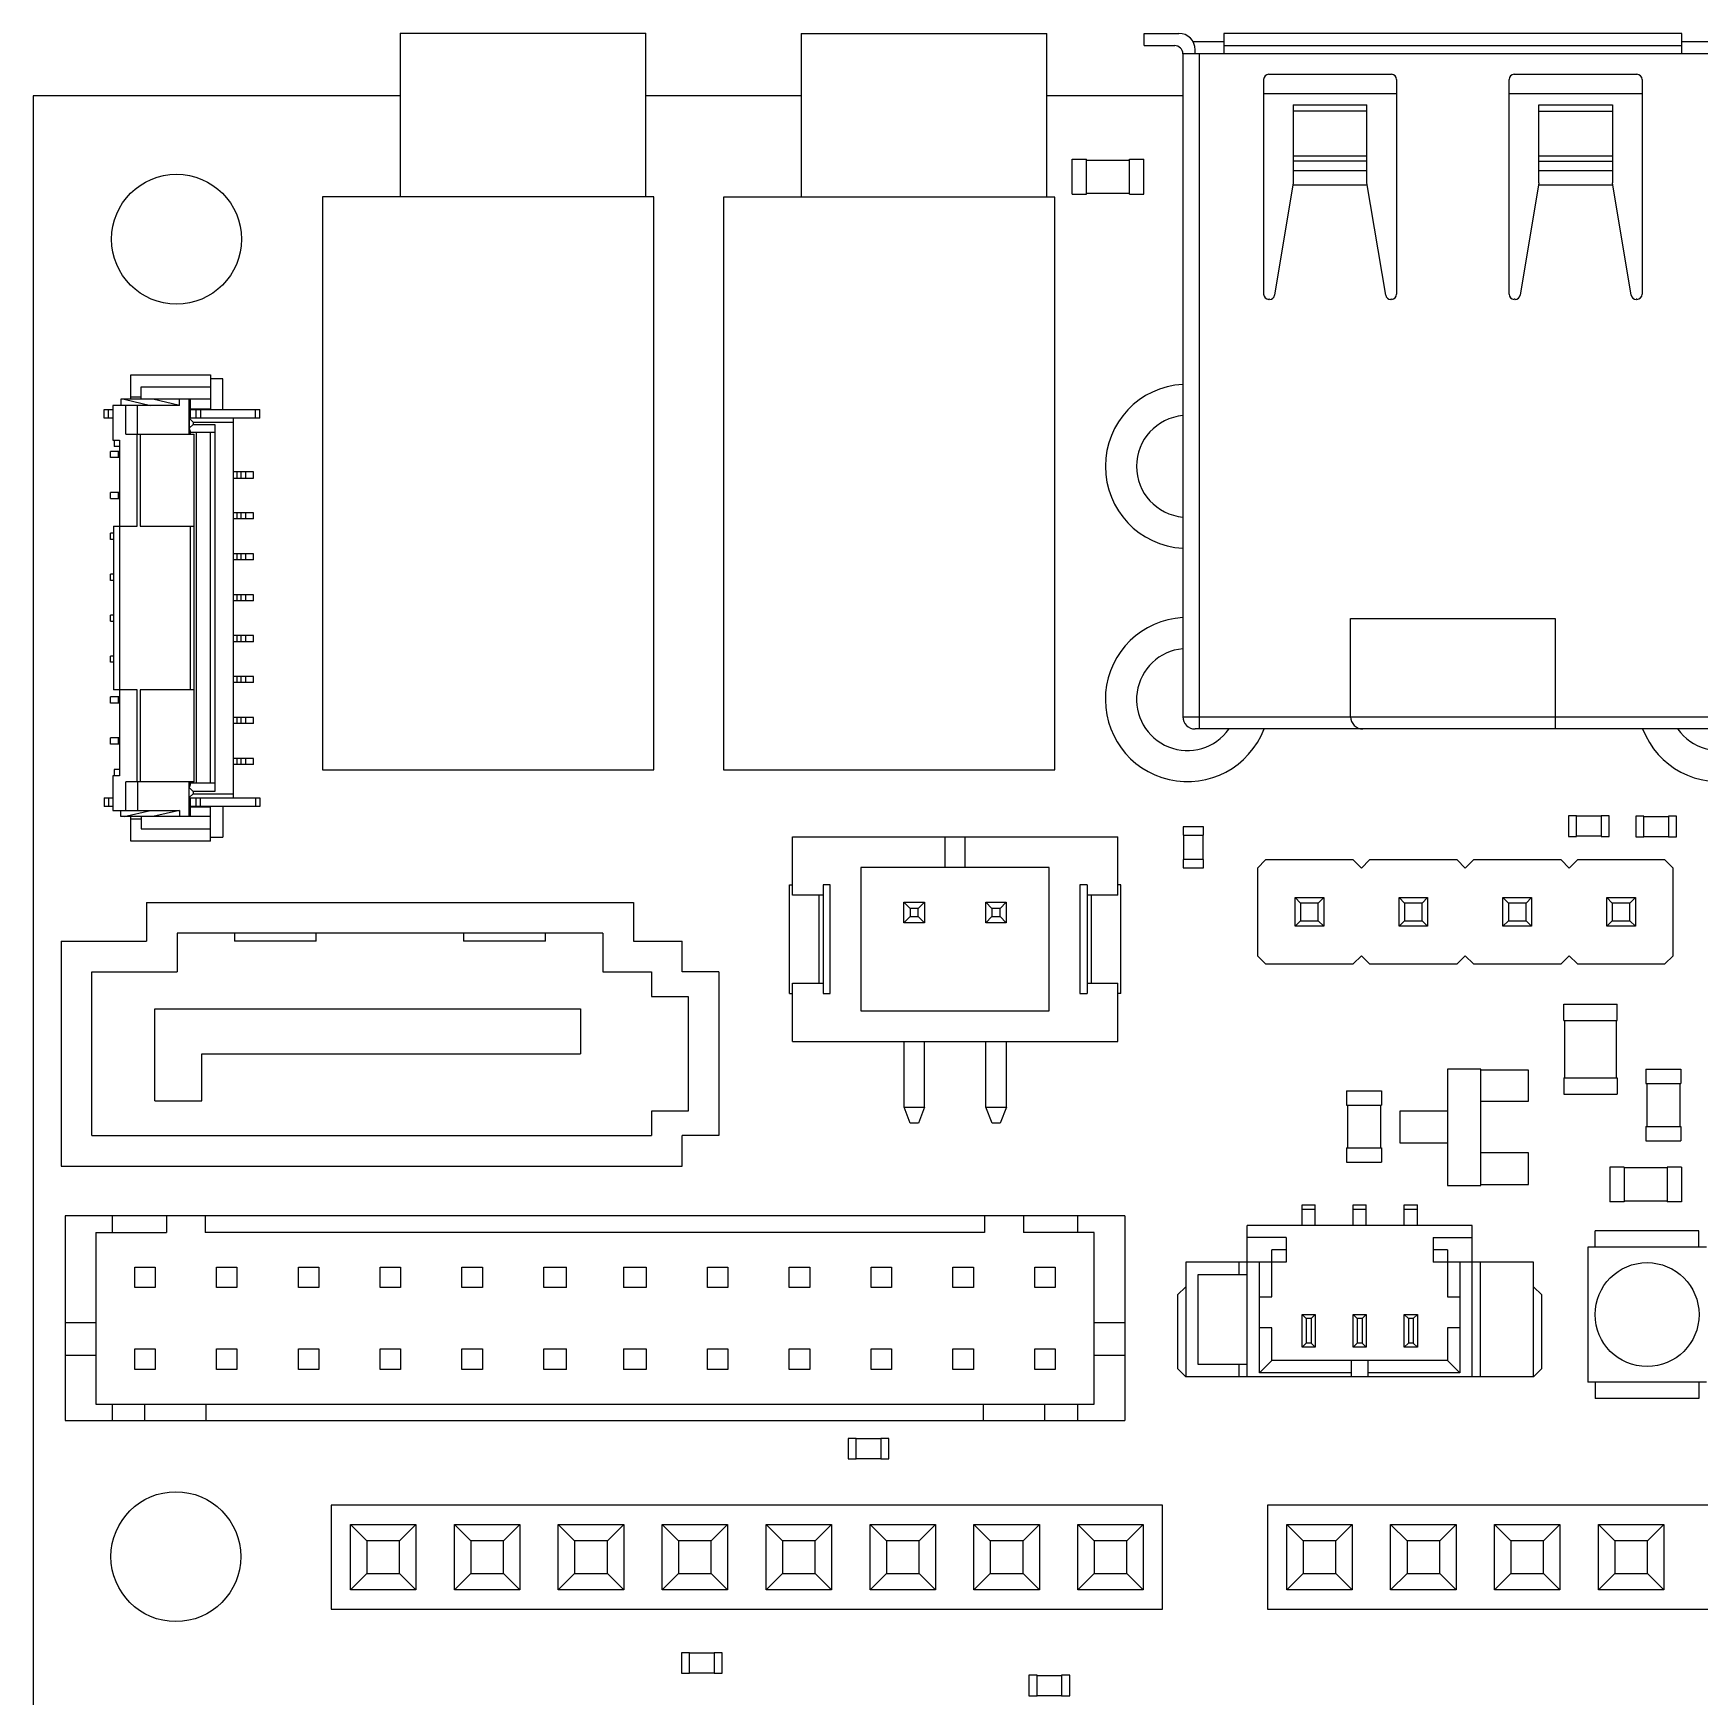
# Model space of a CAD drawing. Extents: x 0 to 723, y 0 to 367.
# Drawn here: x 577.7 to 629.4, y 315.3 to 366.9 of the extents above; entities that cross this region are included whole.
import ezdxf

# ---------------------------------------------------------------- set-up
doc = ezdxf.new("R2010")
doc.units = 0
doc.header["$MEASUREMENT"] = 0
doc.layers.get('0').update_dxf_attribs({"linetype": 'CONTINUOUS'})

msp = doc.modelspace()

# ---------------------------------------------------------------- linework, layer by layer
at = {"linetype": 'CONTINUOUS'}
for p, q in [((589.101, 366.881), (589.101, 361.801)), ((589.101, 366.881), (596.721, 366.881)), ((596.721, 361.801), (596.721, 366.881)), ((601.552, 366.88), (601.552, 361.8)), ((601.552, 366.88), (609.172, 366.88)), ((609.172, 361.8), (609.172, 366.88)), ((612.19, 366.499), (612.19, 366.88)), ((612.19, 366.88), (613.269, 366.88)), ((614.666, 366.88), (614.666, 366.245)), ((628.89, 366.88), (614.666, 366.88)), ((628.89, 366.245), (628.89, 366.88)), ((612.19, 366.499), (613.142, 366.499)), ((630.16, 366.245), (613.396, 366.245)), ((613.396, 366.245), (613.396, 345.671)), ((613.709, 366.626), (614.666, 366.626)), ((613.777, 366.245), (613.777, 366.372)), ((613.904, 366.245), (613.904, 345.29)), ((614.666, 366.499), (628.89, 366.499)), ((628.89, 366.626), (629.848, 366.626)), ((615.905, 358.783), (615.905, 365.451)), ((616.063, 365.61), (619.873, 365.61)), ((620.032, 365.451), (620.032, 358.783)), ((623.525, 358.783), (623.525, 365.451)), ((623.683, 365.61), (627.493, 365.61)), ((627.652, 365.451), (627.652, 358.783)), ((589.101, 364.936), (577.711, 364.936)), ((577.711, 364.936), (577.711, 255.081)), ((601.552, 364.936), (596.721, 364.936)), ((613.396, 364.936), (609.172, 364.936)), ((620.032, 365.001), (615.905, 365.001)), ((627.652, 365.001), (623.525, 365.001)), ((616.825, 364.657), (619.111, 364.657)), ((616.825, 364.657), (616.825, 362.244)), ((619.111, 364.465), (616.825, 364.465)), ((619.111, 362.244), (619.111, 364.657)), ((624.445, 364.657), (626.731, 364.657)), ((624.445, 362.244), (624.445, 364.657)), ((624.445, 364.465), (626.731, 364.465)), ((626.731, 364.657), (626.731, 362.244)), ((609.962, 361.893), (609.962, 362.973)), ((609.962, 362.973), (610.406, 362.973)), ((610.406, 361.893), (610.406, 362.973)), ((610.406, 362.947), (611.74, 362.947)), ((611.74, 361.893), (611.74, 362.973)), ((611.74, 362.973), (612.184, 362.973)), ((612.184, 361.893), (612.184, 362.973)), ((616.825, 363.082), (619.111, 363.082)), ((619.111, 362.908), (616.825, 362.908)), ((624.445, 363.082), (626.731, 363.082)), ((624.445, 362.908), (626.731, 362.908)), ((616.825, 362.244), (616.244, 358.757)), ((619.124, 362.171), (616.813, 362.171)), ((619.111, 362.61), (616.825, 362.61)), ((619.693, 358.757), (619.111, 362.244)), ((624.445, 362.244), (623.864, 358.757)), ((626.744, 362.171), (624.433, 362.171)), ((626.731, 362.61), (624.445, 362.61)), ((627.313, 358.757), (626.731, 362.244)), ((596.975, 361.801), (586.688, 361.801)), ((586.688, 361.801), (586.688, 344.021)), ((596.975, 344.021), (596.975, 361.801)), ((599.139, 361.8), (599.139, 344.02)), ((609.426, 361.8), (599.139, 361.8)), ((609.426, 344.02), (609.426, 361.8)), ((609.962, 361.893), (610.406, 361.893)), ((610.406, 361.919), (611.74, 361.919)), ((611.74, 361.893), (612.184, 361.893)), ((616.088, 358.625), (616.063, 358.625)), ((619.873, 358.625), (619.849, 358.625)), ((623.708, 358.625), (623.683, 358.625)), ((627.493, 358.625), (627.469, 358.625)), ((580.739, 355.523), (580.739, 356.285)), ((580.739, 356.285), (583.216, 356.285)), ((581.057, 355.904), (583.216, 355.904)), ((581.057, 355.523), (581.057, 355.904)), ((583.216, 356.285), (583.216, 355.218)), ((583.597, 356.158), (583.216, 356.158)), ((583.597, 355.205), (583.597, 356.158)), ((580.425, 355.523), (580.425, 355.332)), ((583.216, 355.523), (580.425, 355.523)), ((580.528, 355.523), (581.351, 355.332)), ((581.057, 355.586), (580.739, 355.586)), ((582.244, 355.332), (581.421, 355.523)), ((582.244, 355.332), (582.244, 355.523)), ((582.542, 355.523), (582.542, 354.443)), ((582.59, 354.938), (582.59, 355.523)), ((579.914, 355.205), (580.176, 355.205)), ((579.914, 354.938), (579.914, 355.205)), ((580.176, 354.938), (579.914, 354.938)), ((580.041, 354.938), (580.041, 355.205)), ((580.176, 355.332), (580.176, 354.253)), ((582.244, 355.332), (580.176, 355.332)), ((580.588, 354.443), (580.588, 355.332)), ((580.942, 354.443), (580.942, 355.332)), ((582.549, 354.932), (582.67, 354.811)), ((582.549, 354.932), (582.549, 354.621)), ((584.74, 354.938), (582.553, 354.938)), ((583.216, 355.218), (582.59, 355.218)), ((582.59, 355.205), (584.74, 355.205)), ((582.771, 354.938), (582.771, 355.205)), ((582.898, 355.205), (582.898, 354.938)), ((583.914, 354.938), (583.914, 343.153)), ((584.613, 354.938), (584.613, 355.205)), ((584.74, 354.938), (584.74, 355.205)), ((580.588, 354.443), (582.708, 354.443)), ((580.937, 351.586), (580.937, 354.443)), ((581.032, 354.443), (581.032, 351.586)), ((582.549, 354.621), (582.67, 354.741)), ((582.59, 354.443), (582.59, 354.487)), ((583.343, 354.487), (582.59, 354.487)), ((582.67, 354.811), (582.67, 354.741)), ((582.67, 354.811), (583.914, 354.811)), ((582.67, 354.741), (583.343, 354.741)), ((582.708, 343.648), (582.708, 354.443)), ((582.708, 343.648), (582.708, 354.443)), ((582.771, 354.487), (582.771, 343.604)), ((583.216, 343.604), (583.216, 354.487)), ((583.343, 354.741), (583.343, 343.35)), ((580.382, 353.903), (580.104, 353.903)), ((580.104, 353.713), (580.104, 353.903)), ((580.176, 354.253), (580.382, 354.253)), ((580.219, 354.253), (580.219, 354.062)), ((580.382, 354.062), (580.219, 354.062)), ((580.358, 353.713), (580.358, 353.903)), ((580.382, 354.253), (580.382, 351.586)), ((580.382, 353.713), (580.104, 353.713)), ((584.549, 353.268), (583.914, 353.268)), ((583.914, 353.078), (584.549, 353.078)), ((584.041, 353.078), (584.041, 353.268)), ((584.168, 353.078), (584.168, 353.268)), ((584.295, 353.268), (584.295, 353.078)), ((584.549, 353.078), (584.549, 353.268)), ((580.382, 352.633), (580.104, 352.633)), ((580.104, 352.443), (580.104, 352.633)), ((580.104, 352.443), (580.382, 352.443)), ((580.358, 352.443), (580.358, 352.633)), ((584.549, 351.998), (583.914, 351.998)), ((584.549, 351.808), (583.914, 351.808)), ((584.041, 351.808), (584.041, 351.998)), ((584.168, 351.808), (584.168, 351.998)), ((584.295, 351.998), (584.295, 351.808)), ((584.549, 351.808), (584.549, 351.998)), ((580.104, 351.173), (580.104, 351.363)), ((580.196, 351.363), (580.104, 351.363)), ((580.196, 351.586), (580.937, 351.586)), ((580.196, 351.586), (580.196, 346.506)), ((580.395, 346.506), (580.395, 351.586)), ((581.032, 351.586), (582.708, 351.586)), ((582.58, 351.586), (582.58, 346.506)), ((582.708, 346.506), (582.708, 351.586)), ((582.708, 346.506), (582.708, 351.586)), ((580.196, 351.173), (580.104, 351.173)), ((584.549, 350.728), (583.914, 350.728)), ((584.041, 350.538), (584.041, 350.728)), ((584.168, 350.538), (584.168, 350.728)), ((584.295, 350.728), (584.295, 350.538)), ((584.549, 350.538), (584.549, 350.728)), ((584.549, 350.538), (583.914, 350.538)), ((580.104, 349.903), (580.104, 350.093)), ((580.196, 350.093), (580.104, 350.093)), ((580.196, 349.903), (580.104, 349.903)), ((584.549, 349.458), (583.914, 349.458)), ((584.549, 349.268), (583.914, 349.268)), ((584.041, 349.268), (584.041, 349.458)), ((584.168, 349.268), (584.168, 349.458)), ((584.295, 349.458), (584.295, 349.268)), ((584.549, 349.268), (584.549, 349.458)), ((580.104, 348.633), (580.104, 348.823)), ((580.196, 348.823), (580.104, 348.823)), ((618.603, 348.719), (624.953, 348.719)), ((618.603, 345.671), (618.603, 348.719)), ((624.953, 348.719), (624.953, 345.29)), ((580.104, 348.633), (580.196, 348.633)), ((584.549, 348.188), (583.914, 348.188)), ((584.041, 347.998), (584.041, 348.188)), ((584.168, 347.998), (584.168, 348.188)), ((584.295, 348.188), (584.295, 347.998)), ((584.549, 347.998), (584.549, 348.188)), ((584.549, 347.998), (583.914, 347.998)), ((580.104, 347.363), (580.104, 347.553)), ((580.196, 347.553), (580.104, 347.553)), ((580.196, 347.363), (580.104, 347.363)), ((584.549, 346.918), (583.914, 346.918)), ((584.549, 346.728), (583.914, 346.728)), ((584.041, 346.728), (584.041, 346.918)), ((584.168, 346.728), (584.168, 346.918)), ((584.295, 346.918), (584.295, 346.728)), ((584.549, 346.728), (584.549, 346.918)), ((580.382, 346.283), (580.104, 346.283)), ((580.104, 346.093), (580.104, 346.283)), ((580.382, 346.093), (580.104, 346.093)), ((580.937, 346.506), (580.196, 346.506)), ((580.358, 346.093), (580.358, 346.283)), ((580.382, 346.506), (580.382, 343.839)), ((580.937, 343.648), (580.937, 346.506)), ((581.032, 346.506), (581.032, 343.648)), ((582.708, 346.506), (581.032, 346.506)), ((584.549, 345.648), (583.914, 345.648)), ((584.041, 345.458), (584.041, 345.648)), ((584.168, 345.458), (584.168, 345.648)), ((584.295, 345.648), (584.295, 345.458)), ((584.549, 345.458), (584.549, 345.648)), ((613.396, 345.671), (630.16, 345.671)), ((584.549, 345.458), (583.914, 345.458)), ((629.779, 345.29), (613.777, 345.29)), ((580.382, 345.013), (580.104, 345.013)), ((580.104, 344.823), (580.104, 345.013)), ((580.382, 344.823), (580.104, 344.823)), ((580.358, 344.823), (580.358, 345.013)), ((580.219, 344.029), (580.219, 343.839)), ((580.382, 344.029), (580.219, 344.029)), ((584.549, 344.378), (583.914, 344.378)), ((584.549, 344.188), (583.914, 344.188)), ((584.041, 344.188), (584.041, 344.378)), ((584.168, 344.188), (584.168, 344.378)), ((584.295, 344.378), (584.295, 344.188)), ((584.549, 344.188), (584.549, 344.378)), ((586.688, 344.021), (596.975, 344.021)), ((591.412, 344.021), (592.251, 344.021)), ((599.139, 344.02), (609.426, 344.02)), ((603.867, 344.02), (604.698, 344.02)), ((580.176, 343.839), (580.176, 342.759)), ((580.382, 343.839), (580.176, 343.839)), ((582.708, 343.648), (580.588, 343.648)), ((580.588, 342.759), (580.588, 343.648)), ((580.942, 343.648), (580.942, 342.759)), ((582.542, 343.648), (582.542, 342.569)), ((582.59, 343.604), (582.59, 343.648)), ((583.343, 343.604), (582.59, 343.604)), ((579.914, 343.153), (579.914, 342.886)), ((579.914, 343.153), (580.176, 343.153)), ((580.041, 343.153), (580.041, 342.886)), ((582.549, 343.47), (582.67, 343.35)), ((582.549, 343.159), (582.549, 343.47)), ((582.549, 343.159), (582.67, 343.28)), ((582.553, 343.153), (584.74, 343.153)), ((582.59, 342.569), (582.59, 343.153)), ((583.343, 343.35), (582.67, 343.35)), ((582.67, 343.35), (582.67, 343.28)), ((582.67, 343.28), (583.914, 343.28)), ((582.771, 342.886), (582.771, 343.153)), ((582.898, 342.886), (582.898, 343.153)), ((584.613, 343.153), (584.613, 342.886)), ((584.74, 343.153), (584.74, 342.886)), ((580.176, 342.886), (579.914, 342.886)), ((580.176, 342.759), (582.244, 342.759)), ((580.425, 342.569), (580.425, 342.759)), ((583.216, 342.569), (580.425, 342.569)), ((580.528, 342.569), (581.351, 342.759)), ((580.739, 341.807), (580.739, 342.569)), ((580.739, 342.505), (581.057, 342.505)), ((581.057, 342.569), (581.057, 342.188)), ((582.244, 342.759), (581.421, 342.569)), ((582.244, 342.759), (582.244, 342.569)), ((584.74, 342.886), (582.59, 342.886)), ((582.59, 342.873), (583.216, 342.873)), ((583.216, 341.807), (583.216, 342.873)), ((583.597, 342.886), (583.597, 341.934)), ((625.617, 342.592), (625.363, 342.592)), ((625.363, 342.592), (625.363, 341.957)), ((625.617, 341.957), (625.617, 342.592)), ((626.379, 342.58), (625.617, 342.58)), ((626.379, 342.592), (626.379, 341.957)), ((626.633, 342.592), (626.379, 342.592)), ((626.633, 341.957), (626.633, 342.592)), ((627.709, 342.579), (627.455, 342.579)), ((627.455, 342.579), (627.455, 341.944)), ((627.709, 341.944), (627.709, 342.579)), ((628.471, 342.566), (627.709, 342.566)), ((628.471, 342.579), (628.471, 341.944)), ((628.725, 342.579), (628.471, 342.579)), ((628.725, 341.944), (628.725, 342.579)), ((581.057, 342.188), (583.216, 342.188)), ((583.216, 341.934), (583.597, 341.934)), ((601.277, 341.942), (611.373, 341.942)), ((601.277, 340.132), (601.277, 341.942)), ((606.007, 341.942), (606.007, 340.99)), ((606.642, 340.99), (606.642, 341.942)), ((611.373, 340.132), (611.373, 341.942)), ((613.404, 342.25), (613.404, 341.996)), ((614.039, 342.25), (613.404, 342.25)), ((613.404, 341.996), (614.039, 341.996)), ((613.417, 341.996), (613.417, 341.234)), ((614.026, 341.234), (614.026, 341.996)), ((614.039, 341.996), (614.039, 342.25)), ((625.363, 341.957), (625.617, 341.957)), ((625.617, 341.97), (626.379, 341.97)), ((626.379, 341.957), (626.633, 341.957)), ((627.455, 341.944), (627.709, 341.944)), ((627.709, 341.956), (628.471, 341.956)), ((628.471, 341.944), (628.725, 341.944)), ((583.216, 341.807), (580.739, 341.807)), ((603.404, 340.99), (603.404, 336.545)), ((609.246, 340.99), (603.404, 340.99)), ((609.246, 336.545), (609.246, 340.99)), ((614.039, 341.234), (613.404, 341.234)), ((613.404, 341.234), (613.404, 340.98)), ((613.404, 340.98), (614.039, 340.98)), ((614.039, 340.98), (614.039, 341.234)), ((615.965, 341.226), (615.711, 340.972)), ((615.711, 340.972), (615.711, 338.254)), ((618.683, 341.226), (615.965, 341.226)), ((618.937, 340.972), (618.683, 341.226)), ((619.191, 341.226), (618.937, 340.972)), ((621.909, 341.226), (619.191, 341.226)), ((622.163, 340.972), (621.909, 341.226)), ((622.417, 341.226), (622.163, 340.972)), ((625.135, 341.226), (622.417, 341.226)), ((625.389, 340.972), (625.135, 341.226)), ((625.643, 341.226), (625.389, 340.972)), ((628.361, 341.226), (625.643, 341.226)), ((628.615, 340.972), (628.361, 341.226)), ((628.615, 338.254), (628.615, 340.972)), ((601.181, 337.084), (601.181, 340.45)), ((601.181, 340.45), (601.277, 340.45)), ((602.451, 340.45), (602.229, 340.45)), ((602.229, 340.45), (602.229, 337.084)), ((602.451, 337.084), (602.451, 340.45)), ((610.421, 340.45), (610.198, 340.45)), ((610.198, 340.45), (610.198, 337.084)), ((610.421, 340.45), (610.421, 337.084)), ((611.468, 340.45), (611.373, 340.45)), ((611.468, 337.084), (611.468, 340.45)), ((581.225, 339.909), (581.225, 338.702)), ((581.225, 339.909), (596.338, 339.909)), ((596.338, 339.909), (596.338, 338.702)), ((602.229, 340.132), (601.277, 340.132)), ((602.102, 337.402), (602.102, 340.132)), ((604.737, 339.275), (604.737, 339.91)), ((604.737, 339.91), (604.928, 339.72)), ((604.737, 339.91), (605.372, 339.91)), ((605.182, 339.72), (605.372, 339.91)), ((605.372, 339.91), (605.372, 339.275)), ((607.277, 339.275), (607.277, 339.91)), ((607.277, 339.91), (607.468, 339.72)), ((607.277, 339.91), (607.912, 339.91)), ((607.722, 339.72), (607.912, 339.91)), ((607.912, 339.91), (607.912, 339.275)), ((611.373, 340.132), (610.421, 340.132)), ((610.548, 340.132), (610.548, 337.402)), ((616.88, 339.169), (616.88, 340.058)), ((616.88, 340.058), (617.05, 339.888)), ((616.88, 340.058), (617.769, 340.058)), ((617.05, 339.888), (617.05, 339.339)), ((617.599, 339.888), (617.05, 339.888)), ((617.769, 340.058), (617.599, 339.888)), ((617.599, 339.339), (617.599, 339.888)), ((617.769, 340.058), (617.769, 339.169)), ((620.106, 340.058), (620.995, 340.058)), ((620.106, 340.058), (620.276, 339.888)), ((620.106, 339.169), (620.106, 340.058)), ((620.824, 339.888), (620.276, 339.888)), ((620.276, 339.888), (620.276, 339.339)), ((620.995, 340.058), (620.824, 339.888)), ((620.824, 339.339), (620.824, 339.888)), ((620.995, 340.058), (620.995, 339.169)), ((623.331, 339.169), (623.331, 340.058)), ((623.331, 340.058), (623.502, 339.888)), ((623.331, 340.058), (624.22, 340.058)), ((623.502, 339.888), (623.502, 339.339)), ((624.05, 339.888), (623.502, 339.888)), ((624.22, 340.058), (624.05, 339.888)), ((624.05, 339.339), (624.05, 339.888)), ((624.22, 340.058), (624.22, 339.169)), ((626.557, 340.058), (627.446, 340.058)), ((626.557, 340.058), (626.727, 339.888)), ((626.557, 339.169), (626.557, 340.058)), ((627.276, 339.888), (626.727, 339.888)), ((626.727, 339.888), (626.727, 339.339)), ((627.446, 340.058), (627.276, 339.888)), ((627.276, 339.339), (627.276, 339.888)), ((627.446, 340.058), (627.446, 339.169)), ((604.737, 339.275), (604.928, 339.466)), ((604.928, 339.72), (604.928, 339.466)), ((605.182, 339.72), (604.928, 339.72)), ((604.928, 339.466), (605.182, 339.466)), ((605.182, 339.466), (605.182, 339.72)), ((605.182, 339.466), (605.372, 339.275)), ((607.277, 339.275), (607.468, 339.466)), ((607.468, 339.72), (607.468, 339.466)), ((607.722, 339.72), (607.468, 339.72)), ((607.468, 339.466), (607.722, 339.466)), ((607.722, 339.466), (607.722, 339.72)), ((607.722, 339.466), (607.912, 339.275)), ((617.05, 339.339), (616.88, 339.169)), ((617.05, 339.339), (617.599, 339.339)), ((617.599, 339.339), (617.769, 339.169)), ((620.276, 339.339), (620.106, 339.169)), ((620.276, 339.339), (620.824, 339.339)), ((620.824, 339.339), (620.995, 339.169)), ((623.502, 339.339), (623.331, 339.169)), ((623.502, 339.339), (624.05, 339.339)), ((624.05, 339.339), (624.22, 339.169)), ((626.727, 339.339), (626.557, 339.169)), ((626.727, 339.339), (627.276, 339.339)), ((627.276, 339.339), (627.446, 339.169)), ((595.386, 338.956), (582.178, 338.956)), ((582.178, 338.956), (582.178, 337.75)), ((583.956, 338.956), (583.956, 338.702)), ((586.496, 338.702), (586.496, 338.956)), ((591.068, 338.956), (591.068, 338.702)), ((593.608, 338.702), (593.608, 338.956)), ((595.386, 338.956), (595.386, 337.75)), ((605.372, 339.275), (604.737, 339.275)), ((607.912, 339.275), (607.277, 339.275)), ((617.769, 339.169), (616.88, 339.169)), ((620.995, 339.169), (620.106, 339.169)), ((624.22, 339.169), (623.331, 339.169)), ((627.446, 339.169), (626.557, 339.169)), ((578.571, 338.702), (578.571, 331.717)), ((578.571, 338.702), (581.225, 338.702)), ((586.496, 338.702), (583.956, 338.702)), ((593.608, 338.702), (591.068, 338.702)), ((596.338, 338.702), (597.85, 338.702)), ((597.85, 337.75), (597.85, 338.702)), ((615.711, 338.254), (615.965, 338)), ((615.965, 338), (618.683, 338)), ((618.683, 338), (618.937, 338.254)), ((618.937, 338.254), (619.191, 338)), ((619.191, 338), (621.909, 338)), ((621.909, 338), (622.163, 338.254)), ((622.163, 338.254), (622.417, 338)), ((622.417, 338), (625.135, 338)), ((625.135, 338), (625.389, 338.254)), ((625.389, 338.254), (625.643, 338)), ((625.643, 338), (628.361, 338)), ((628.361, 338), (628.615, 338.254)), ((579.524, 337.75), (582.178, 337.75)), ((579.524, 332.67), (579.524, 337.75)), ((595.386, 337.75), (596.897, 337.75)), ((596.897, 337.75), (596.897, 336.988)), ((598.993, 337.75), (597.85, 337.75)), ((598.993, 337.75), (598.993, 332.67)), ((601.277, 335.592), (601.277, 337.402)), ((601.277, 337.402), (602.229, 337.402)), ((610.421, 337.402), (611.373, 337.402)), ((611.373, 335.592), (611.373, 337.402)), ((596.897, 336.988), (598.04, 336.988)), ((598.04, 336.988), (598.04, 333.432)), ((601.181, 337.084), (601.277, 337.084)), ((602.229, 337.084), (602.451, 337.084)), ((610.198, 337.084), (610.421, 337.084)), ((611.468, 337.084), (611.373, 337.084)), ((625.222, 336.241), (625.222, 336.749)), ((625.222, 336.749), (626.873, 336.749)), ((626.873, 336.241), (626.873, 336.749)), ((581.479, 333.749), (581.479, 336.607)), ((581.479, 336.607), (594.7, 336.607)), ((594.7, 336.607), (594.7, 335.21)), ((603.404, 336.545), (609.246, 336.545)), ((625.222, 336.241), (626.873, 336.241)), ((625.248, 336.241), (625.248, 334.463)), ((626.848, 336.241), (626.848, 334.463)), ((582.94, 335.21), (594.7, 335.21)), ((582.94, 333.749), (582.94, 335.21)), ((601.277, 335.592), (611.373, 335.592)), ((604.744, 333.548), (604.744, 335.592)), ((605.379, 333.548), (605.379, 335.592)), ((607.284, 333.548), (607.284, 335.592)), ((607.919, 333.548), (607.919, 335.592)), ((621.614, 334.734), (621.614, 331.121)), ((622.646, 334.734), (621.614, 334.734)), ((622.646, 331.121), (622.646, 334.734)), ((624.13, 334.702), (622.646, 334.702)), ((624.13, 333.734), (624.13, 334.702)), ((627.773, 334.731), (627.773, 334.286)), ((627.773, 334.731), (628.852, 334.731)), ((628.852, 334.731), (628.852, 334.286)), ((625.222, 334.463), (626.873, 334.463)), ((625.222, 334.463), (625.222, 333.955)), ((626.873, 334.463), (626.873, 333.955)), ((627.773, 334.286), (628.852, 334.286)), ((627.798, 334.286), (627.798, 332.953)), ((628.827, 334.286), (628.827, 332.953)), ((581.479, 333.749), (582.94, 333.749)), ((618.48, 334.064), (618.48, 333.619)), ((618.48, 334.064), (619.56, 334.064)), ((619.56, 334.064), (619.56, 333.619)), ((622.646, 333.734), (624.13, 333.734)), ((625.222, 333.955), (626.873, 333.955)), ((596.897, 333.432), (596.897, 332.67)), ((598.04, 333.432), (596.897, 333.432)), ((604.744, 333.548), (605.379, 333.548)), ((604.934, 333.052), (604.744, 333.548)), ((605.379, 333.548), (605.188, 333.052)), ((607.284, 333.548), (607.919, 333.548)), ((607.474, 333.052), (607.284, 333.548)), ((607.919, 333.548), (607.728, 333.052)), ((618.48, 333.619), (619.56, 333.619)), ((618.506, 333.619), (618.506, 332.286)), ((619.534, 333.619), (619.534, 332.286)), ((621.614, 333.428), (620.13, 333.428)), ((620.13, 333.428), (620.13, 332.444)), ((579.524, 332.67), (596.897, 332.67)), ((598.993, 332.67), (597.85, 332.67)), ((597.85, 331.717), (597.85, 332.67)), ((605.188, 333.052), (604.934, 333.052)), ((607.728, 333.052), (607.474, 333.052)), ((627.773, 332.953), (627.773, 332.508)), ((627.773, 332.953), (628.852, 332.953)), ((628.852, 332.953), (628.852, 332.508)), ((618.48, 332.286), (619.56, 332.286)), ((618.48, 332.286), (618.48, 331.841)), ((619.56, 332.286), (619.56, 331.841)), ((620.13, 332.444), (621.614, 332.444)), ((624.13, 332.136), (622.646, 332.136)), ((624.13, 331.153), (624.13, 332.136)), ((627.773, 332.508), (628.852, 332.508)), ((578.571, 331.717), (597.85, 331.717)), ((618.48, 331.841), (619.56, 331.841)), ((626.655, 331.692), (626.655, 330.612)), ((627.099, 331.692), (626.655, 331.692)), ((627.099, 331.692), (627.099, 330.612)), ((628.433, 331.667), (627.099, 331.667)), ((628.877, 331.692), (628.433, 331.692)), ((628.433, 331.692), (628.433, 330.612)), ((628.877, 331.692), (628.877, 330.612)), ((621.614, 331.121), (622.646, 331.121)), ((622.646, 331.153), (624.13, 331.153)), ((627.099, 330.612), (626.655, 330.612)), ((628.433, 330.638), (627.099, 330.638)), ((628.877, 330.612), (628.433, 330.612)), ((578.699, 330.175), (578.699, 323.825)), ((611.592, 330.175), (578.699, 330.175)), ((580.16, 330.175), (580.16, 329.667)), ((581.843, 330.175), (581.843, 329.667)), ((583.049, 330.175), (583.049, 329.667)), ((607.243, 330.175), (607.243, 329.667)), ((608.449, 330.175), (608.449, 329.667)), ((610.132, 329.667), (610.132, 330.175)), ((611.592, 330.175), (611.592, 323.825)), ((617.095, 329.883), (617.095, 330.518)), ((617.095, 330.518), (617.501, 330.518)), ((617.095, 330.391), (617.501, 330.391)), ((617.501, 329.883), (617.501, 330.518)), ((618.682, 329.883), (618.682, 330.518)), ((618.682, 330.518), (619.088, 330.518)), ((618.682, 330.391), (619.088, 330.391)), ((619.088, 329.883), (619.088, 330.518)), ((620.27, 329.883), (620.27, 330.518)), ((620.27, 330.518), (620.676, 330.518)), ((620.27, 330.391), (620.676, 330.391)), ((620.676, 329.883), (620.676, 330.518)), ((579.652, 329.667), (581.843, 329.667)), ((579.652, 329.667), (579.652, 324.333)), ((607.243, 329.667), (583.049, 329.667)), ((610.64, 329.667), (608.449, 329.667)), ((610.64, 324.333), (610.64, 329.667)), ((615.393, 325.184), (615.393, 329.883)), ((622.378, 329.883), (615.393, 329.883)), ((622.378, 325.184), (622.378, 329.883)), ((629.417, 329.718), (626.191, 329.718)), ((626.191, 329.21), (626.191, 329.718)), ((629.417, 329.21), (629.417, 329.718)), ((616.599, 329.502), (615.393, 329.502)), ((616.155, 327.661), (616.155, 329.121)), ((616.599, 329.121), (616.155, 329.121)), ((616.599, 329.502), (616.599, 328.74)), ((621.171, 329.502), (621.171, 328.74)), ((621.171, 329.502), (622.378, 329.502)), ((621.616, 329.121), (621.171, 329.121)), ((621.616, 329.121), (621.616, 327.661)), ((625.963, 329.21), (625.963, 325.019)), ((629.646, 329.21), (625.963, 329.21)), ((580.858, 327.952), (580.858, 328.587)), ((580.858, 328.587), (581.493, 328.587)), ((581.493, 328.587), (581.493, 327.952)), ((583.398, 328.587), (584.033, 328.587)), ((583.398, 327.952), (583.398, 328.587)), ((584.033, 328.587), (584.033, 327.952)), ((585.938, 328.587), (586.573, 328.587)), ((585.938, 327.952), (585.938, 328.587)), ((586.573, 328.587), (586.573, 327.952)), ((588.478, 327.952), (588.478, 328.587)), ((588.478, 328.587), (589.113, 328.587)), ((589.113, 328.587), (589.113, 327.952)), ((591.018, 327.952), (591.018, 328.587)), ((591.018, 328.587), (591.653, 328.587)), ((591.653, 328.587), (591.653, 327.952)), ((593.558, 328.587), (594.26, 328.587)), ((593.558, 327.952), (593.558, 328.587)), ((594.26, 327.952), (594.26, 328.587)), ((596.032, 328.587), (596.032, 327.952)), ((596.032, 328.587), (596.733, 328.587)), ((596.733, 328.587), (596.733, 327.952)), ((598.638, 328.587), (599.273, 328.587)), ((598.638, 327.952), (598.638, 328.587)), ((599.273, 328.587), (599.273, 327.952)), ((601.178, 327.952), (601.178, 328.587)), ((601.178, 328.587), (601.813, 328.587)), ((601.813, 328.587), (601.813, 327.952)), ((603.718, 328.587), (604.353, 328.587)), ((603.718, 327.952), (603.718, 328.587)), ((604.353, 328.587), (604.353, 327.952)), ((606.258, 328.587), (606.893, 328.587)), ((606.258, 327.952), (606.258, 328.587)), ((606.893, 328.587), (606.893, 327.952)), ((608.798, 328.587), (609.433, 328.587)), ((608.798, 327.952), (608.798, 328.587)), ((609.433, 328.587), (609.433, 327.952)), ((616.599, 328.74), (613.488, 328.74)), ((613.488, 328.74), (613.488, 325.184)), ((615.139, 328.359), (615.139, 328.74)), ((615.774, 325.311), (615.774, 328.74)), ((624.283, 328.74), (621.171, 328.74)), ((621.997, 328.74), (621.997, 325.311)), ((622.632, 325.184), (622.632, 328.74)), ((624.283, 325.184), (624.283, 328.74)), ((613.234, 327.724), (613.488, 327.978)), ((613.869, 328.359), (615.393, 328.359)), ((613.869, 325.565), (613.869, 328.359)), ((624.283, 327.978), (624.537, 327.724)), ((581.493, 327.952), (580.858, 327.952)), ((584.033, 327.952), (583.398, 327.952)), ((586.573, 327.952), (585.938, 327.952)), ((589.113, 327.952), (588.478, 327.952)), ((591.653, 327.952), (591.018, 327.952)), ((594.26, 327.952), (593.558, 327.952)), ((596.733, 327.952), (596.032, 327.952)), ((599.273, 327.952), (598.638, 327.952)), ((601.813, 327.952), (601.178, 327.952)), ((604.353, 327.952), (603.718, 327.952)), ((606.893, 327.952), (606.258, 327.952)), ((609.433, 327.952), (608.798, 327.952)), ((613.234, 327.724), (613.234, 325.438)), ((615.774, 327.661), (616.155, 327.661)), ((621.616, 327.661), (621.997, 327.661)), ((624.537, 325.438), (624.537, 327.724)), ((617.095, 326.105), (617.095, 327.121)), ((617.095, 327.121), (617.222, 326.994)), ((617.095, 327.121), (617.501, 327.121)), ((617.222, 326.994), (617.222, 326.232)), ((617.374, 326.994), (617.222, 326.994)), ((617.501, 327.121), (617.374, 326.994)), ((617.374, 326.994), (617.374, 326.232)), ((617.501, 327.121), (617.501, 326.105)), ((618.682, 327.121), (618.809, 326.994)), ((618.682, 327.121), (619.088, 327.121)), ((618.682, 326.105), (618.682, 327.121)), ((618.809, 326.994), (618.809, 326.232)), ((618.961, 326.994), (618.809, 326.994)), ((619.088, 327.121), (618.961, 326.994)), ((618.961, 326.994), (618.961, 326.232)), ((619.088, 327.121), (619.088, 326.105)), ((620.27, 327.121), (620.397, 326.994)), ((620.27, 327.121), (620.676, 327.121)), ((620.27, 326.105), (620.27, 327.121)), ((620.549, 326.994), (620.397, 326.994)), ((620.397, 326.994), (620.397, 326.232)), ((620.676, 327.121), (620.549, 326.994)), ((620.549, 326.994), (620.549, 326.232)), ((620.676, 327.121), (620.676, 326.105)), ((578.699, 326.873), (579.652, 326.873)), ((610.64, 326.873), (611.592, 326.873)), ((616.155, 326.708), (615.774, 326.708)), ((616.155, 325.692), (616.155, 326.708)), ((621.616, 326.708), (621.616, 325.692)), ((621.997, 326.708), (621.616, 326.708)), ((580.858, 326.047), (581.493, 326.047)), ((580.858, 325.412), (580.858, 326.047)), ((581.493, 326.047), (581.493, 325.412)), ((583.398, 325.412), (583.398, 326.047)), ((583.398, 326.047), (584.033, 326.047)), ((584.033, 326.047), (584.033, 325.412)), ((585.938, 325.412), (585.938, 326.047)), ((585.938, 326.047), (586.573, 326.047)), ((586.573, 326.047), (586.573, 325.412)), ((588.478, 325.412), (588.478, 326.047)), ((588.478, 326.047), (589.113, 326.047)), ((589.113, 326.047), (589.113, 325.412)), ((591.018, 325.412), (591.018, 326.047)), ((591.018, 326.047), (591.653, 326.047)), ((591.653, 326.047), (591.653, 325.412)), ((593.558, 325.412), (593.558, 326.047)), ((593.558, 326.047), (594.26, 326.047)), ((594.26, 325.412), (594.26, 326.047)), ((596.032, 326.047), (596.032, 325.412)), ((596.032, 326.047), (596.733, 326.047)), ((596.733, 326.047), (596.733, 325.412)), ((598.638, 325.412), (598.638, 326.047)), ((598.638, 326.047), (599.273, 326.047)), ((599.273, 326.047), (599.273, 325.412)), ((601.178, 325.412), (601.178, 326.047)), ((601.178, 326.047), (601.813, 326.047)), ((601.813, 326.047), (601.813, 325.412)), ((603.718, 325.412), (603.718, 326.047)), ((603.718, 326.047), (604.353, 326.047)), ((604.353, 326.047), (604.353, 325.412)), ((606.258, 325.412), (606.258, 326.047)), ((606.258, 326.047), (606.893, 326.047)), ((606.893, 326.047), (606.893, 325.412)), ((608.798, 325.412), (608.798, 326.047)), ((608.798, 326.047), (609.433, 326.047)), ((609.433, 326.047), (609.433, 325.412)), ((617.222, 326.232), (617.095, 326.105)), ((617.501, 326.105), (617.095, 326.105)), ((617.374, 326.232), (617.222, 326.232)), ((617.374, 326.232), (617.501, 326.105)), ((618.809, 326.232), (618.682, 326.105)), ((619.088, 326.105), (618.682, 326.105)), ((618.961, 326.232), (618.809, 326.232)), ((618.961, 326.232), (619.088, 326.105)), ((620.397, 326.232), (620.27, 326.105)), ((620.676, 326.105), (620.27, 326.105)), ((620.549, 326.232), (620.397, 326.232)), ((620.549, 326.232), (620.676, 326.105)), ((578.699, 325.857), (579.652, 325.857)), ((581.493, 325.412), (580.858, 325.412)), ((584.033, 325.412), (583.398, 325.412)), ((586.573, 325.412), (585.938, 325.412)), ((589.113, 325.412), (588.478, 325.412)), ((591.653, 325.412), (591.018, 325.412)), ((594.26, 325.412), (593.558, 325.412)), ((596.733, 325.412), (596.032, 325.412)), ((599.273, 325.412), (598.638, 325.412)), ((601.813, 325.412), (601.178, 325.412)), ((604.353, 325.412), (603.718, 325.412)), ((606.893, 325.412), (606.258, 325.412)), ((609.433, 325.412), (608.798, 325.412)), ((610.64, 325.857), (611.592, 325.857)), ((613.234, 325.438), (613.488, 325.184)), ((615.393, 325.565), (613.869, 325.565)), ((615.139, 325.184), (615.139, 325.565)), ((615.774, 325.311), (616.155, 325.692)), ((621.616, 325.692), (616.155, 325.692)), ((618.631, 325.184), (618.631, 325.692)), ((619.139, 325.692), (619.139, 325.184)), ((621.997, 325.311), (621.616, 325.692)), ((624.283, 325.184), (624.537, 325.438)), ((624.283, 325.184), (613.488, 325.184)), ((618.631, 325.311), (615.774, 325.311)), ((621.997, 325.311), (619.139, 325.311)), ((629.646, 325.019), (625.963, 325.019)), ((626.191, 325.019), (626.191, 324.511)), ((629.417, 325.019), (629.417, 324.511)), ((629.417, 324.511), (626.191, 324.511)), ((578.699, 323.825), (611.592, 323.825)), ((579.652, 324.333), (610.64, 324.333)), ((580.16, 324.333), (580.16, 323.825)), ((581.176, 323.825), (581.176, 324.333)), ((583.081, 323.825), (583.081, 324.333)), ((607.211, 323.825), (607.211, 324.333)), ((609.116, 323.825), (609.116, 324.333)), ((610.132, 323.825), (610.132, 324.333)), ((603.001, 323.273), (603.001, 322.638)), ((603.255, 323.273), (603.001, 323.273)), ((603.255, 322.638), (603.255, 323.273)), ((604.017, 323.26), (603.255, 323.26)), ((604.017, 323.273), (604.017, 322.638)), ((604.271, 323.273), (604.017, 323.273)), ((604.271, 322.638), (604.271, 323.273)), ((603.001, 322.638), (603.255, 322.638)), ((603.255, 322.651), (604.017, 322.651)), ((604.017, 322.638), (604.271, 322.638)), ((586.959, 321.198), (586.959, 317.972)), ((612.765, 321.198), (586.959, 321.198)), ((612.765, 317.972), (612.765, 321.198)), ((641.829, 321.198), (616.023, 321.198)), ((616.023, 321.198), (616.023, 317.972)), ((587.556, 320.601), (589.588, 320.601)), ((587.556, 318.569), (587.556, 320.601)), ((587.556, 320.601), (588.064, 320.093)), ((589.08, 320.093), (589.588, 320.601)), ((589.588, 320.601), (589.588, 318.569)), ((590.781, 320.601), (592.813, 320.601)), ((590.781, 318.569), (590.781, 320.601)), ((590.781, 320.601), (591.289, 320.093)), ((592.305, 320.093), (592.813, 320.601)), ((592.813, 320.601), (592.813, 318.569)), ((594.007, 320.601), (596.039, 320.601)), ((594.007, 318.569), (594.007, 320.601)), ((594.007, 320.601), (594.515, 320.093)), ((595.531, 320.093), (596.039, 320.601)), ((596.039, 320.601), (596.039, 318.569)), ((597.233, 320.601), (599.265, 320.601)), ((597.233, 318.569), (597.233, 320.601)), ((597.233, 320.601), (597.741, 320.093)), ((598.757, 320.093), (599.265, 320.601)), ((599.265, 320.601), (599.265, 318.569)), ((600.459, 320.601), (602.491, 320.601)), ((600.459, 318.569), (600.459, 320.601)), ((600.459, 320.601), (600.967, 320.093)), ((601.983, 320.093), (602.491, 320.601)), ((602.491, 320.601), (602.491, 318.569)), ((603.685, 320.601), (605.717, 320.601)), ((603.685, 318.569), (603.685, 320.601)), ((603.685, 320.601), (604.193, 320.093)), ((605.209, 320.093), (605.717, 320.601)), ((605.717, 320.601), (605.717, 318.569)), ((606.91, 318.569), (606.91, 320.601)), ((606.91, 320.601), (607.418, 320.093)), ((606.91, 320.601), (608.942, 320.601)), ((608.434, 320.093), (608.942, 320.601)), ((608.942, 320.601), (608.942, 318.569)), ((610.136, 320.601), (612.168, 320.601)), ((610.136, 318.569), (610.136, 320.601)), ((610.136, 320.601), (610.644, 320.093)), ((611.66, 320.093), (612.168, 320.601)), ((612.168, 320.601), (612.168, 318.569)), ((616.62, 318.569), (616.62, 320.601)), ((616.62, 320.601), (617.128, 320.093)), ((616.62, 320.601), (618.652, 320.601)), ((618.144, 320.093), (618.652, 320.601)), ((618.652, 320.601), (618.652, 318.569)), ((619.846, 318.569), (619.846, 320.601)), ((619.846, 320.601), (620.354, 320.093)), ((619.846, 320.601), (621.878, 320.601)), ((621.37, 320.093), (621.878, 320.601)), ((621.878, 320.601), (621.878, 318.569)), ((623.071, 318.569), (623.071, 320.601)), ((623.071, 320.601), (623.579, 320.093)), ((623.071, 320.601), (625.103, 320.601)), ((624.595, 320.093), (625.103, 320.601)), ((625.103, 320.601), (625.103, 318.569)), ((626.297, 318.569), (626.297, 320.601)), ((626.297, 320.601), (626.805, 320.093)), ((626.297, 320.601), (628.329, 320.601)), ((627.821, 320.093), (628.329, 320.601)), ((628.329, 320.601), (628.329, 318.569)), ((588.064, 320.093), (588.064, 319.077)), ((589.08, 320.093), (588.064, 320.093)), ((589.08, 319.077), (589.08, 320.093)), ((592.305, 320.093), (591.289, 320.093)), ((591.289, 320.093), (591.289, 319.077)), ((592.305, 319.077), (592.305, 320.093)), ((594.515, 320.093), (594.515, 319.077)), ((595.531, 320.093), (594.515, 320.093)), ((595.531, 319.077), (595.531, 320.093)), ((597.741, 320.093), (597.741, 319.077)), ((598.757, 320.093), (597.741, 320.093)), ((598.757, 319.077), (598.757, 320.093)), ((600.967, 320.093), (600.967, 319.077)), ((601.983, 320.093), (600.967, 320.093)), ((601.983, 319.077), (601.983, 320.093)), ((604.193, 320.093), (604.193, 319.077)), ((605.209, 320.093), (604.193, 320.093)), ((605.209, 319.077), (605.209, 320.093)), ((607.418, 320.093), (607.418, 319.077)), ((608.434, 320.093), (607.418, 320.093)), ((608.434, 319.077), (608.434, 320.093)), ((610.644, 320.093), (610.644, 319.077)), ((611.66, 320.093), (610.644, 320.093)), ((611.66, 319.077), (611.66, 320.093)), ((617.128, 320.093), (617.128, 319.077)), ((618.144, 320.093), (617.128, 320.093)), ((618.144, 319.077), (618.144, 320.093)), ((620.354, 320.093), (620.354, 319.077)), ((621.37, 320.093), (620.354, 320.093)), ((621.37, 319.077), (621.37, 320.093)), ((623.579, 320.093), (623.579, 319.077)), ((624.595, 320.093), (623.579, 320.093)), ((624.595, 319.077), (624.595, 320.093)), ((626.805, 320.093), (626.805, 319.077)), ((627.821, 320.093), (626.805, 320.093)), ((627.821, 319.077), (627.821, 320.093)), ((587.556, 318.569), (588.064, 319.077)), ((588.064, 319.077), (589.08, 319.077)), ((589.08, 319.077), (589.588, 318.569)), ((590.781, 318.569), (591.289, 319.077)), ((591.289, 319.077), (592.305, 319.077)), ((592.305, 319.077), (592.813, 318.569)), ((594.007, 318.569), (594.515, 319.077)), ((594.515, 319.077), (595.531, 319.077)), ((595.531, 319.077), (596.039, 318.569)), ((597.233, 318.569), (597.741, 319.077)), ((597.741, 319.077), (598.757, 319.077)), ((598.757, 319.077), (599.265, 318.569)), ((600.459, 318.569), (600.967, 319.077)), ((600.967, 319.077), (601.983, 319.077)), ((601.983, 319.077), (602.491, 318.569)), ((603.685, 318.569), (604.193, 319.077)), ((604.193, 319.077), (605.209, 319.077)), ((605.209, 319.077), (605.717, 318.569)), ((606.91, 318.569), (607.418, 319.077)), ((607.418, 319.077), (608.434, 319.077)), ((608.434, 319.077), (608.942, 318.569)), ((610.136, 318.569), (610.644, 319.077)), ((610.644, 319.077), (611.66, 319.077)), ((611.66, 319.077), (612.168, 318.569)), ((616.62, 318.569), (617.128, 319.077)), ((617.128, 319.077), (618.144, 319.077)), ((618.144, 319.077), (618.652, 318.569)), ((619.846, 318.569), (620.354, 319.077)), ((620.354, 319.077), (621.37, 319.077)), ((621.37, 319.077), (621.878, 318.569)), ((623.071, 318.569), (623.579, 319.077)), ((623.579, 319.077), (624.595, 319.077)), ((624.595, 319.077), (625.103, 318.569)), ((626.297, 318.569), (626.805, 319.077)), ((626.805, 319.077), (627.821, 319.077)), ((627.821, 319.077), (628.329, 318.569)), ((589.588, 318.569), (587.556, 318.569)), ((592.813, 318.569), (590.781, 318.569)), ((596.039, 318.569), (594.007, 318.569)), ((599.265, 318.569), (597.233, 318.569)), ((602.491, 318.569), (600.459, 318.569)), ((605.717, 318.569), (603.685, 318.569)), ((608.942, 318.569), (606.91, 318.569)), ((612.168, 318.569), (610.136, 318.569)), ((618.652, 318.569), (616.62, 318.569)), ((621.878, 318.569), (619.846, 318.569)), ((625.103, 318.569), (623.071, 318.569)), ((628.329, 318.569), (626.297, 318.569)), ((586.959, 317.972), (612.765, 317.972)), ((616.023, 317.972), (641.829, 317.972)), ((597.829, 316.621), (597.829, 315.986)), ((598.083, 316.621), (597.829, 316.621)), ((598.083, 315.986), (598.083, 316.621)), ((598.845, 316.608), (598.083, 316.608)), ((599.099, 316.621), (598.845, 316.621)), ((598.845, 316.621), (598.845, 315.986)), ((599.099, 315.986), (599.099, 316.621)), ((597.829, 315.986), (598.083, 315.986)), ((598.083, 315.998), (598.845, 315.998)), ((598.845, 315.986), (599.099, 315.986)), ((608.617, 315.918), (608.617, 315.283)), ((608.871, 315.918), (608.617, 315.918)), ((608.871, 315.283), (608.871, 315.918)), ((609.633, 315.906), (608.871, 315.906)), ((609.887, 315.918), (609.633, 315.918)), ((609.633, 315.918), (609.633, 315.283)), ((609.887, 315.283), (609.887, 315.918)), ((608.617, 315.283), (608.871, 315.283)), ((608.871, 315.296), (609.633, 315.296)), ((609.633, 315.283), (609.887, 315.283))]:
    msp.add_line(p, q, dxfattribs=at)
for points in [[(582.553, 354.938), (582.551, 354.935), (582.549, 354.932), (582.549, 354.932)], [(582.553, 343.153), (582.551, 343.156), (582.549, 343.159), (582.549, 343.159)]]:
    msp.add_lwpolyline(points, dxfattribs=at)
for centre, radius in [((582.156, 360.491), 2.016), ((627.806, 327.114), 1.613), ((627.806, 327.114), 1.613), ((582.136, 319.601), 2.016)]:
    msp.add_circle(centre, radius, dxfattribs=at)
for centre, radius, start, end in [((613.269, 366.372), 0.508, 0, 90), ((613.142, 366.245), 0.254, 0, 90), ((616.063, 365.451), 0.159, 90, 180), ((619.873, 365.451), 0.159, 0, 90), ((623.683, 365.451), 0.159, 90, 180), ((627.493, 365.451), 0.159, 0, 90), ((616.063, 358.783), 0.159, 180, 270), ((616.088, 358.783), 0.159, 270, 350.5377), ((619.849, 358.783), 0.159, 189.4623, 270), ((619.873, 358.783), 0.159, 270, 0), ((623.683, 358.783), 0.159, 180, 270), ((623.708, 358.783), 0.159, 270, 350.5377), ((627.469, 358.783), 0.159, 189.4623, 270), ((627.493, 358.783), 0.159, 270, 0), ((613.538, 353.442), 2.548, 93.1822, 266.8178), ((613.538, 353.442), 1.581, 95.1348, 264.8652), ((582.336, 354.483), 0.254, 1.0381, 32.9001), ((613.538, 346.203), 2.548, 93.1822, 338.9878), ((630.048, 346.203), 2.548, 201.0122, 87.469), ((613.538, 346.203), 1.581, 95.1348, 324.6832), ((630.048, 346.203), 1.581, 215.3168, 85.9173), ((613.777, 345.671), 0.381, 180, 270), ((618.984, 345.671), 0.381, 180, 270), ((582.336, 343.608), 0.254, 327.0999, 358.9619)]:
    msp.add_arc(centre, radius, start, end, dxfattribs=at)

doc.saveas('drawing.dxf')
